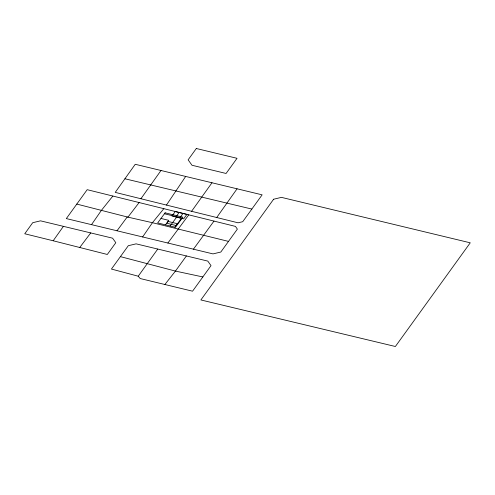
<?xml version="1.0" encoding="UTF-8"?>
<svg xmlns="http://www.w3.org/2000/svg" width="495" height="495" viewBox="0 0 495 495"><rect width="100%" height="100%" fill="white"/><g stroke="black" fill="none" stroke-linecap="round" stroke-linejoin="round"><path stroke-width="0.74" d="M185.668 176.437L135.234 164.291L115.23 192.382L238.046 222.806L242.723 221.704L262.133 194.838L185.668 176.437L166.45 205.066M142.616 236.957L152.423 222.707L163.845 208.667M91.513 224.65L101.395 210.369L112.872 196.051L235.465 226.407L237.365 229.123L220.826 252.035L213.005 253.898L66.33 218.586L87.188 189.684L112.872 196.051M237.068 188.805L216.711 217.515M53.175 240.774L107.304 254.473L115.805 242.699L112.588 238.182L40.522 220.838L32.701 222.701L24.75 233.77L53.175 240.774L63.416 226.345M160.999 170.49L140.908 198.743M191.59 211.291L211.99 182.766M138.229 276.21L140.215 278.543L192.555 291.196L211.019 265.623L207.801 261.1L136.113 243.849L128.304 245.706L111.425 269.063L138.229 276.21L157.757 249.053M186.386 255.946L175.44 271.087L164.773 284.644M213.988 221.092L193.427 249.183M116.999 230.788L127.215 216.965M165.448 224.848L168.758 220.355L160.98 218.444M175.849 216.977L179.159 212.485M170.119 225.992L176.87 216.835M179.741 217.93L183.051 213.438M174.921 227.174L181.69 218.029L164.433 213.753M188.762 214.842L167.873 243.033M79.738 247.494L90.727 232.916M76.768 204.076L127.945 217.15L139.126 202.548M202.839 276.946L175.44 271.087L120.409 256.627M127.945 217.15L152.423 222.707L228.517 241.399M124.926 178.775L251.856 209.069M196.311 148.5L188.131 159.835L191.992 165.256L226.085 173.467L237.031 158.307L196.311 148.5M273.624 199.225L200.877 299.951L395.375 346.5L470.25 242.816L281.432 197.369L273.624 199.225M165.126 212.825L157.67 222.936L175.428 227.298L182.884 217.187L165.126 212.825M175.267 211.526L171.957 216.018L183.626 218.889L186.943 214.397L175.267 211.526M168.195 221.463L166.871 223.257L176.208 225.553L177.532 223.752L168.195 221.463"/></g></svg>
